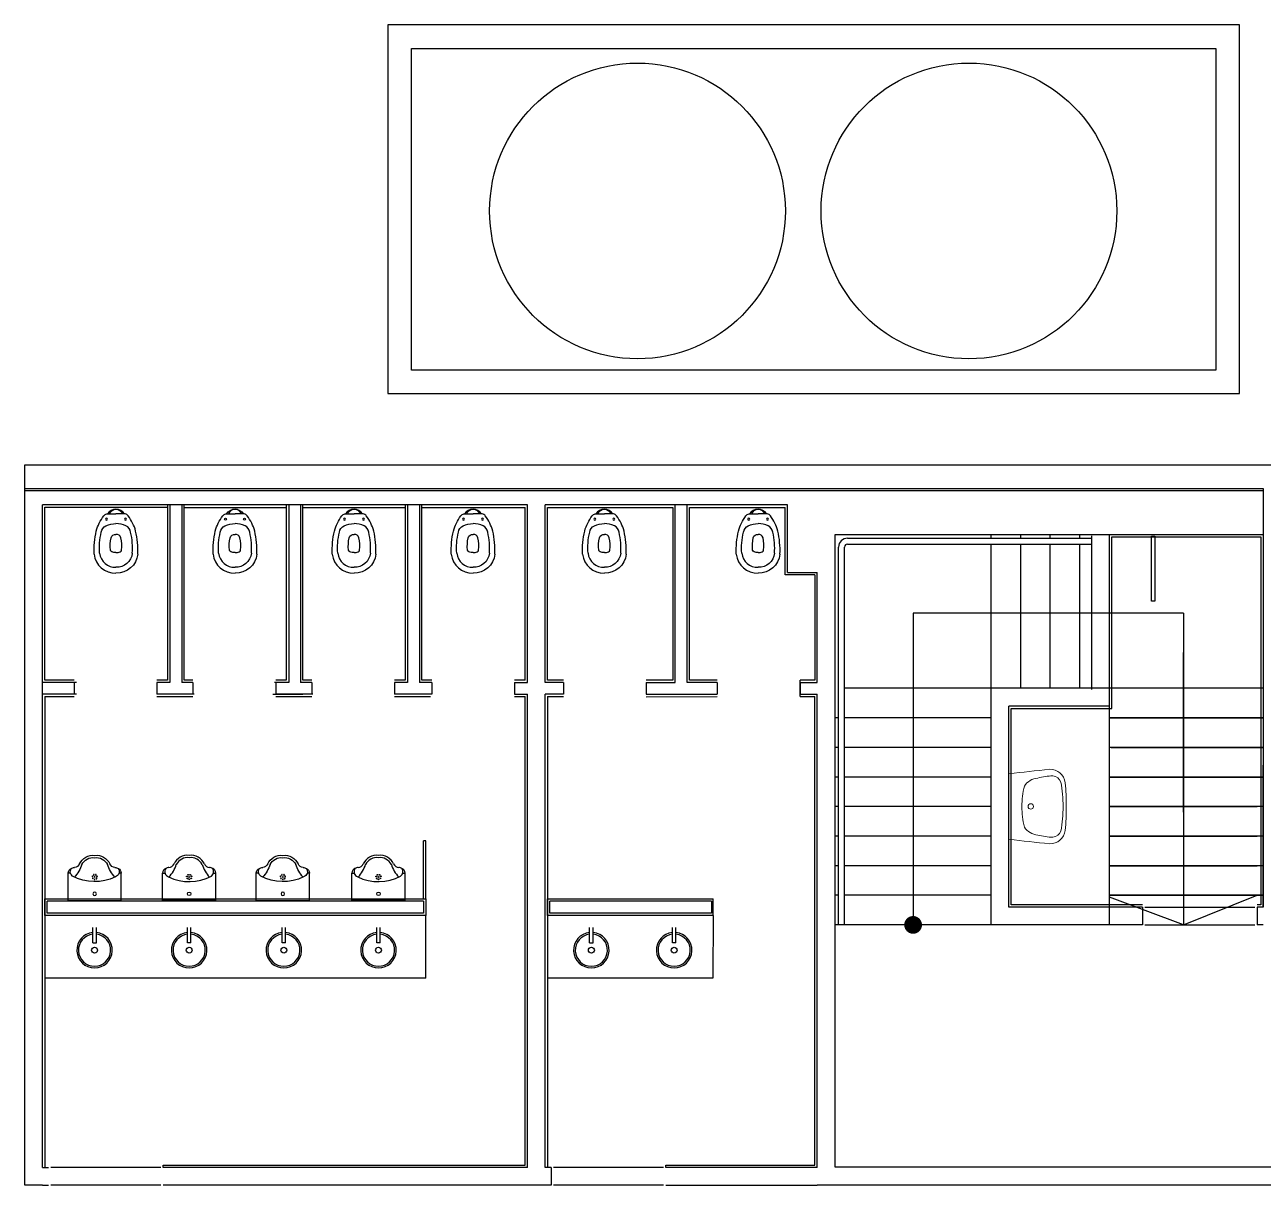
# Model space of a CAD drawing. Header units: millimetres. Extents: x 161 to 540, y 104 to 460.
# Drawn here: x 300.32 to 310.79, y 328.12 to 337.93 of the extents above; entities that cross this region are included whole.
import ezdxf

# ---------------------------------------------------------------- set-up
doc = ezdxf.new("R2010")
doc.units = ezdxf.units.MM
doc.linetypes.add('DASHED2', pattern=[9.525, 6.35, -3.175])
for name, color, linetype in [('00-SANIT', 8, 'Continuous'), ('10-CARP-SLIA', 15, 'Continuous'), ('10-M-A-150', 3, 'Continuous'), ('10-SANITARIOS', 7, 'Continuous'), ('ARQ', 1, 'Continuous'), ('Muros', 3, 'Continuous')]:
    doc.layers.add(name, color=color, linetype=linetype)

# ---------------------------------------------------------------- blocks, each defined once
blk = doc.blocks.new('MURAL CORTO VS')
for p, q in [((-0.225, 0), (0.225, 0)), ((-0.225, 0), (-0.225, -0.231031)), ((0.225, 0), (0.225, -0.231031)), ((-0.205224, -0.231031), (-0.225, -0.231031)), ((0.225, -0.231031), (0.205224, -0.231031))]:
    blk.add_line(p, q)
for centre, radius in [((0, -0.054976), 0.015), ((-0.019313, -0.202847), 0.003249), ((-0.016105, -0.185791), 0.003249), ((-0.000769, -0.177665), 0.003249), ((0, -0.19765), 0.003249), ((0.015146, -0.184589), 0.003249), ((0.019655, -0.201348), 0.003249), ((-0.007978, -0.21599), 0.003249), ((0.009364, -0.215323), 0.003249)]:
    blk.add_circle(centre, radius)
for centre, radius, start, end in [((-0.159734, -0.243412), 0.047145, 125.639424, 214.697432), ((0, -0.555208), 0.397018, 63.881121, 118.133408), ((-0.352191, -0.375769), 0.254007, 16.680246, 44.676447), ((0.352191, -0.375769), 0.254007, 135.323553, 163.319754), ((0.159734, -0.243412), 0.047145, 325.302568, 71.387137), ((-0.175256, -0.225977), 0.05, 185.800457, 242.304283), ((-0.162373, -0.201435), 0.077718, 242.304283, 263.68067), ((-0.174942, -0.329919), 0.051395, 24.937053, 85.520307), ((-0.014143, -0.25518), 0.125924, 204.925736, 276.448774), ((-0.014547, -0.255704), 0.105457, 206.562443, 277.928608), ((0.014547, -0.255704), 0.105457, 262.071392, 333.437557), ((0.014143, -0.25518), 0.125924, 263.551226, 335.074264), ((0.174942, -0.329919), 0.051395, 94.479693, 155.062947), ((0.162373, -0.201435), 0.077718, 276.31933, 297.695717), ((0.175256, -0.225977), 0.05, 297.695717, 354.199543)]:
    blk.add_arc(centre, radius, start, end)
blk = doc.blocks.new('Inodoro corto Pilar')
for points in [[(-0.061714, 0.493517, -0.538085), (0.081995, 0.493517, -1.991402)], [(-0.174249, 0.153512, -0.066659), (-0.156175, 0.348488, -0.095705), (-0.093132, 0.476787, -0.015087)], [(-0.093132, 0.476787, -0.231403), (-0.066714, 0.493517), (0.010141, 0.493517)], [(0.113413, 0.476787, 0.231403), (0.086995, 0.493517), (0.010141, 0.493517)], [(0.19453, 0.153512, 0.066659), (0.176456, 0.348488, 0.095705), (0.113413, 0.476787, 0.015087)], [(-0.128049, 0.160369, -0.08065), (-0.113821, 0.337568, -0.236142), (-0.074524, 0.393235, -0.092428), (0.010141, 0.412196, 1.125598)], [(0.010141, 0.166452, -0.071708), (-0.024533, 0.171744, -0.264886), (-0.036511, 0.187532, -0.087945), (-0.031023, 0.292004, -0.362438), (0.010141, 0.319716, 1.825448)], [(0.14833, 0.160369, 0.08065), (0.134102, 0.337568, 0.236142), (0.094806, 0.393235, 0.092428), (0.010141, 0.412196, -1.125598)], [(0.010141, 0.166452, 0.071708), (0.044814, 0.171744, 0.264886), (0.056792, 0.187532, 0.087945), (0.051304, 0.292004, 0.362438), (0.010141, 0.319716, -1.825448)], [(-0.174249, 0.153512, 0.398108), (0.010141, -0.006303, 0.381756)], [(-0.128049, 0.160369, 0.391062), (0.010141, 0.042196, -0.020403)], [(0.14833, 0.160369, -0.391062), (0.010141, 0.042196, 0.020403)], [(0.19453, 0.153512, -0.398108), (0.010141, -0.006303, -0.381756)]]:
    blk.add_lwpolyline(points, format="xyb")
for centre in [(-0.069859, 0.448056), (0.090141, 0.448056)]:
    blk.add_circle(centre, 0.00843)
blk.add_arc((0.010141, 0.474961), 0.05722, 18.846256, 161.153744)
blk = doc.blocks.new('SAPLS509')
at = {"lineweight": 0}
blk.add_lwpolyline([(-0.2775, 0, 0.001718), (-0.315, -0.343734, 0.390507), (-0.201432, -0.475355, 0.033242), (0, -0.485, 0.033242), (0.201432, -0.475355, 0.390507), (0.315, -0.343734, 0.001718), (0.2775, 0), (0, 0)], format="xyb", close=True, dxfattribs=at)
for points in [[(-0.173065, -0.130416, 0.224556), (-0.241145, -0.243883, 0.048132), (-0.260056, -0.370966, 0.270025), (-0.207105, -0.439046, 0.051565), (0.000917, -0.457201, 0.051565)], [(0, -0.11, 0.069784), (-0.173065, -0.130416)], [(0.173065, -0.130416, -0.224556), (0.241145, -0.243883, -0.048132), (0.260056, -0.370966, -0.270025), (0.207105, -0.439046, -0.051565), (-0.000917, -0.457201, -0.051565)], [(0, -0.11, -0.069784), (0.173065, -0.130416)]]:
    blk.add_lwpolyline(points, format="xyb", dxfattribs=at)
blk.add_circle((-0.000917, -0.18488), 0.022693, dxfattribs=at)

msp = doc.modelspace()

# ---------------------------------------------------------------- linework, layer by layer
at = {"layer": '00-SANIT'}
for p, q in [((301.543, 333.871, 4.289), (301.543, 332.37, 4.289)), ((301.643, 333.871, 4.289), (301.643, 332.37, 4.289)), ((302.547, 333.871, 4.289), (302.547, 332.37, 4.289)), ((302.647, 333.871, 4.289), (302.647, 332.37, 4.289)), ((303.552, 333.871, 4.289), (303.552, 332.37, 4.289)), ((303.652, 333.871, 4.289), (303.652, 332.37, 4.289)), ((305.815, 332.37, 2.406), (305.815, 333.871, 2.406)), ((305.915, 332.37, 2.406), (305.915, 333.871, 2.406)), ((300.753, 332.37, -8.916), (300.466, 332.37, 2.406)), ((301.543, 332.37, 4.289), (301.433, 332.37, 11.692)), ((301.737, 332.37, -7.57), (301.643, 332.37, -1.227)), ((302.547, 332.37, 4.289), (302.428, 332.37, 18.424)), ((302.547, 332.37, 4.289), (302.437, 332.37, 11.692)), ((302.742, 332.37, -2.72), (302.647, 332.37, 3.622)), ((303.552, 332.37, 9.138), (303.442, 332.37, 16.541)), ((303.756, 332.37, -4.604), (303.652, 332.37, 2.406)), ((304.456, 332.37, -4.604), (304.566, 332.37, 2.406)), ((304.87, 332.37, 2.406), (304.716, 332.37, 2.406)), ((305.57, 332.37, 2.406), (305.815, 332.37, 2.406)), ((306.17, 332.37, 2.406), (305.915, 332.37, 2.406)), ((306.87, 332.37, 2.406), (307.016, 332.37, 2.406)), ((300.753, 332.272, -2.443), (300.466, 332.272, -2.443)), ((301.747, 332.272, -9.453), (301.433, 332.272, -0.115)), ((301.739, 332.272, -2.443), (301.662, 332.272, -2.443)), ((302.412, 332.272, 2.406), (302.566, 332.272, 2.406)), ((302.752, 332.272, -9.453), (302.437, 332.272, -0.115)), ((302.566, 332.272, 2.406), (302.566, 332.272, 2.406)), ((302.566, 332.272, 2.406), (302.666, 332.272, 2.406)), ((302.666, 332.272, 2.406), (302.666, 332.272, 2.406)), ((302.743, 332.272, 2.406), (302.666, 332.272, 2.406)), ((303.756, 332.272, -4.604), (303.442, 332.272, 4.734)), ((304.456, 332.272, -4.604), (304.566, 332.272, 2.406)), ((304.87, 332.272, 2.406), (304.716, 332.272, 2.406)), ((305.568, 332.271, 2.406), (306.17, 332.273, 2.406)), ((305.818, 332.271, 2.406), (305.818, 332.272, 2.406)), ((305.918, 332.271, 2.406), (305.918, 332.272, 2.406)), ((305.918, 332.271, 2.406), (305.918, 332.272, 2.406)), ((306.87, 332.272, 2.406), (307.016, 332.272, 2.406)), ((303.686, 330.541, -5.557), (303.686, 331.031, -5.557)), ((303.706, 331.031, -5.557), (303.686, 331.031, -5.557)), ((303.706, 330.542, -5.557), (303.706, 331.031, -5.557)), ((303.688, 330.522, 12.857), (300.506, 330.522, -1.79)), ((300.506, 330.422, -1.79), (300.506, 330.522, -1.79)), ((303.688, 330.522, 12.857), (303.688, 330.422, 12.857)), ((306.122, 330.521, 12.727), (304.756, 330.521, 7.534)), ((304.756, 330.421, 7.534), (304.756, 330.521, 7.534)), ((306.122, 330.521, 12.727), (306.122, 330.421, 12.727)), ((300.486, 330.402, -5.557), (300.486, 329.872, -5.557)), ((303.688, 330.422, 12.857), (300.506, 330.422, -1.79)), ((303.706, 329.872, 12.941), (303.706, 330.402, -5.557)), ((304.736, 330.401, 3.767), (304.736, 329.871, 3.767)), ((306.122, 330.421, 12.727), (304.756, 330.421, 7.534)), ((306.122, 330.421, 12.727), (304.756, 330.421, 7.534)), ((306.136, 330.401, 3.767), (306.134, 329.871, 12.771)), ((303.706, 329.872, 12.941), (300.486, 329.872, -1.882)), ((306.134, 329.871, 12.771), (304.736, 329.871, 7.458))]:
    msp.add_line(p, q, dxfattribs=at)
at = {"layer": '10-CARP-SLIA'}
for p, q in [((309.786, 330.471), (310.716, 330.471)), ((309.786, 330.321), (310.716, 330.321)), ((301.466, 328.271, 1.361), (300.536, 328.271, 1.361)), ((305.716, 328.271), (304.786, 328.271)), ((301.466, 328.121, 1.361), (300.536, 328.121, 1.361)), ((301.466, 328.121, 1.361), (300.536, 328.121, 1.361)), ((305.716, 328.121), (304.786, 328.121)), ((305.716, 328.121), (304.786, 328.121))]:
    msp.add_line(p, q, dxfattribs=at)
at = {"layer": '10-M-A-150'}
msp.add_line((310.786, 333.992), (300.316, 333.992), dxfattribs=at)
at = {"layer": 'ARQ'}
for p, q in [((300.486, 332.39, -1.361), (300.486, 333.852, 4.212)), ((300.486, 333.852, 4.212), (301.523, 333.852, -1.361)), ((301.523, 333.871, -1.361), (301.523, 332.39, -1.361)), ((301.663, 332.391, -1.361), (301.663, 333.871, -1.361)), ((301.663, 333.851, -1.361), (302.527, 333.851, -1.361)), ((302.527, 333.871, -1.361), (302.527, 332.39, -1.361)), ((302.667, 332.39, -2.72), (302.667, 333.871, -2.72)), ((302.667, 333.851, -2.72), (303.532, 333.851, -2.72)), ((303.532, 333.871, -2.72), (303.532, 332.39, -2.72)), ((303.672, 332.39, -1.361), (303.672, 333.871, -1.361)), ((303.672, 333.851, -1.361), (304.546, 333.851, -1.361)), ((304.546, 332.39, -1.003), (304.546, 333.851, -1.361)), ((304.736, 333.851, 2.406), (305.795, 333.851, 2.406)), ((304.736, 332.39, 2.406), (304.736, 333.851, 2.406)), ((305.795, 333.851, 2.406), (305.795, 332.39, 2.406)), ((305.935, 333.851, 2.406), (306.743, 333.851, -1.361)), ((305.935, 332.39, 2.406), (305.935, 333.851, 2.406)), ((306.743, 333.282, -1.361), (306.743, 333.851, -1.361)), ((307.271, 333.591), (309.336, 333.591)), ((308.486, 333.591), (308.486, 333.622)), ((308.486, 333.591), (308.486, 333.622)), ((308.736, 333.591), (308.736, 333.622)), ((308.986, 333.591), (308.986, 333.622)), ((309.236, 333.591), (309.236, 333.622)), ((309.506, 332.152), (309.506, 333.602)), ((309.506, 333.602), (310.766, 333.602)), ((310.766, 333.602), (310.766, 330.491)), ((307.196, 330.322), (307.196, 333.516)), ((307.246, 330.322), (307.246, 333.516)), ((307.271, 333.541), (309.336, 333.541)), ((308.486, 330.37), (308.486, 333.541)), ((308.486, 330.322), (308.486, 333.541)), ((308.736, 332.322), (308.736, 333.541)), ((308.986, 332.322), (308.986, 333.541)), ((309.236, 332.322), (309.236, 333.541)), ((306.996, 333.282, -1.361), (306.743, 333.282, -1.361)), ((306.996, 333.282, -1.361), (306.996, 332.39)), ((306.996, 333.282, -1.361), (306.996, 332.39, 2.406)), ((307.826, 332.957), (307.826, 331.072)), ((310.111, 332.957), (307.826, 332.957)), ((300.733, 332.39, -1.361), (300.486, 332.39, -1.361)), ((301.523, 332.39, -1.361), (301.433, 332.39, -1.361)), ((301.737, 332.391, -1.361), (301.663, 332.391, -1.361)), ((302.527, 332.39, -1.361), (302.437, 332.39, -1.361)), ((302.742, 332.39, -2.72), (302.667, 332.39, -2.72)), ((303.532, 332.39, -2.72), (303.442, 332.39, -2.72)), ((303.756, 332.391, -1.361), (303.672, 332.39, -1.361)), ((304.546, 332.39, -1.361), (304.456, 332.39, -1.361)), ((304.87, 332.39, 2.406), (304.736, 332.39, 2.406)), ((305.795, 332.39, 2.406), (305.57, 332.39, 2.406)), ((306.17, 332.39, 2.406), (305.935, 332.39, 2.406)), ((306.996, 332.39, 2.406), (306.87, 332.39, 2.406)), ((306.87, 332.252, 2.406), (306.87, 332.39, 2.406)), ((308.486, 332.322), (307.246, 332.322)), ((300.486, 332.252, -1.361), (300.733, 332.252, -1.361)), ((300.486, 332.252, -1.882), (300.486, 328.271, 1.361)), ((301.433, 332.252, -0.115), (301.737, 332.252, -0.115)), ((302.437, 332.252, -0.115), (302.742, 332.252, -0.115)), ((303.442, 332.252, 4.734), (303.746, 332.252, 4.734)), ((304.456, 332.252, -4.604), (304.546, 332.252, -4.604)), ((304.546, 328.291, 0), (304.546, 332.252, -0.969)), ((304.736, 332.252, -1.361), (304.87, 332.252, -1.361)), ((304.736, 332.252, 3.767), (304.736, 328.271)), ((305.568, 332.251, 2.406), (306.17, 332.253, 2.406)), ((306.87, 332.252, 2.406), (306.996, 332.252, 2.406)), ((306.996, 330.402), (306.996, 332.252, -5.649)), ((308.656, 330.492), (308.656, 332.152)), ((308.656, 332.152), (309.506, 332.152)), ((307.196, 332.072), (307.166, 332.072)), ((308.486, 332.072), (307.246, 332.072)), ((307.196, 331.822), (307.166, 331.822)), ((308.486, 331.822), (307.246, 331.822)), ((307.196, 331.572), (307.166, 331.572)), ((308.486, 331.572), (307.246, 331.572)), ((307.196, 331.322), (307.166, 331.322)), ((308.486, 331.322), (307.246, 331.322)), ((307.196, 331.072), (307.166, 331.072)), ((308.486, 331.072), (307.246, 331.072)), ((307.826, 331.075, 7.511), (307.826, 330.322, 7.511)), ((307.196, 330.822), (307.166, 330.822)), ((308.486, 330.822), (307.246, 330.822)), ((300.486, 330.402, -5.557), (300.486, 330.542, -5.557)), ((300.486, 330.542, -5.557), (303.706, 330.541, -5.557)), ((303.706, 330.542, -5.557), (303.706, 330.402, -5.557)), ((304.736, 330.401, 3.767), (304.736, 330.541, 3.767)), ((304.736, 330.541, 3.767), (306.136, 330.541, 3.767)), ((306.136, 330.401, 3.767), (306.136, 330.541, 3.767)), ((307.196, 330.572), (307.166, 330.572)), ((308.486, 330.572), (307.246, 330.572)), ((309.486, 330.572), (310.786, 330.572)), ((310.111, 330.322), (310.736, 330.572)), ((309.766, 330.492), (308.656, 330.492)), ((310.766, 330.491), (310.736, 330.491)), ((303.706, 330.402, -5.557), (300.486, 330.402, -5.557)), ((306.136, 330.401, 3.767), (304.736, 330.401, 3.767)), ((306.996, 328.291), (306.996, 330.402)), ((300.891, 330.169, -1.79), (300.891, 330.301, -1.79)), ((300.921, 330.169, -1.79), (300.921, 330.301, -1.79)), ((301.691, 330.169, -1.79), (301.691, 330.301, -1.79)), ((301.721, 330.169, -1.79), (301.721, 330.301, -1.79)), ((302.491, 330.169, -1.79), (302.491, 330.301, -1.79)), ((302.521, 330.169, -1.79), (302.521, 330.301, -1.79)), ((303.291, 330.169, -1.79), (303.291, 330.301, -1.79)), ((303.321, 330.169, -1.79), (303.321, 330.301, -1.79)), ((305.091, 330.169, 7.534), (305.091, 330.301, 7.534)), ((305.121, 330.169, 7.534), (305.121, 330.301, 7.534)), ((305.791, 330.169, 7.534), (305.791, 330.301, 7.534)), ((305.821, 330.169, 7.534), (305.821, 330.301, 7.534)), ((308.486, 330.322), (307.166, 330.322)), ((300.891, 330.169, -1.79), (300.921, 330.169, -1.79)), ((301.721, 330.169, -1.79), (301.691, 330.169, -1.79)), ((302.521, 330.169, -1.79), (302.491, 330.169, -1.79)), ((303.321, 330.169, -1.79), (303.291, 330.169, -1.79)), ((305.091, 330.169, 7.534), (305.121, 330.169, 7.534)), ((305.821, 330.169, 7.534), (305.791, 330.169, 7.534)), ((301.485, 328.291, -1.419), (304.546, 328.291, 0)), ((301.485, 328.271, 1.361), (301.485, 328.291, -1.419)), ((305.735, 328.291), (306.996, 328.291)), ((305.735, 328.271), (305.735, 328.291))]:
    msp.add_line(p, q, dxfattribs=at)
at = {"layer": 'ARQ', "linetype": 'DASHED2'}
for p, q in [((309.486, 330.322), (309.486, 333.622)), ((310.111, 332.957), (310.111, 330.322)), ((310.111, 331.275), (310.111, 332.625)), ((310.786, 332.322), (309.336, 332.322)), ((310.786, 332.072), (309.486, 332.072)), ((309.486, 332.072), (310.787, 332.072)), ((310.786, 331.822), (309.486, 331.822)), ((309.5, 331.822), (310.786, 331.822)), ((309.486, 331.572), (310.736, 331.572)), ((310.786, 331.572), (309.486, 331.572)), ((309.663, 331.572), (310.786, 331.572)), ((309.486, 331.322), (310.736, 331.322)), ((310.786, 331.322), (309.486, 331.322)), ((309.486, 331.072), (310.736, 331.072)), ((310.786, 331.072), (309.486, 331.072)), ((309.486, 330.822), (310.736, 330.822)), ((310.786, 330.822), (309.486, 330.822)), ((310.786, 330.572), (309.486, 330.572)), ((310.111, 330.322), (309.486, 330.555))]:
    msp.add_line(p, q, dxfattribs=at)
at = {"layer": 'ARQ', "elevation": 45.327}
msp.add_lwpolyline([(309.869, 333.06), (309.841, 333.06), (309.841, 333.607), (309.869, 333.607)], close=True, dxfattribs=at)
msp.add_lwpolyline([(309.869, 333.06), (309.841, 333.06), (309.841, 333.607), (309.869, 333.607)], close=True, dxfattribs=at)
at = {"layer": 'ARQ', "const_width": 0.075, "elevation": 7.511}
msp.add_lwpolyline([(307.826, 330.359, -1), (307.826, 330.284, -1)], format="xyb", close=True, dxfattribs=at)
at = {"layer": 'ARQ', "color": 253}
for centre in [(305.496, 336.358, -3.767), (308.298, 336.358, -3.767)]:
    msp.add_circle(centre, 1.25, dxfattribs=at)
at = {"layer": 'ARQ'}
for centre in [(300.906, 330.108, -1.79), (301.706, 330.108, -1.79), (302.506, 330.108, -1.79), (303.306, 330.108, -1.79), (305.106, 330.108, 7.534), (305.806, 330.108, 7.534)]:
    msp.add_circle(centre, 0.025, dxfattribs=at)
for centre, radius, start, end in [((307.271, 333.516), 0.075, 90.0003, 179.9997), ((307.271, 333.516), 0.025, 90.0003, 179.9997), ((300.906, 330.108, -1.79), 0.15, 95.7392, 84.2608), ((300.906, 330.108, -1.79), 0.136, 96.312, 83.688), ((301.706, 330.108, -1.79), 0.15, 95.7392, 84.2608), ((301.706, 330.108, -1.79), 0.136, 96.312, 83.688), ((302.506, 330.108, -1.79), 0.15, 95.7392, 84.2608), ((302.506, 330.108, -1.79), 0.136, 96.312, 83.688), ((303.306, 330.108, -1.79), 0.15, 95.7392, 84.2608), ((303.306, 330.108, -1.79), 0.136, 96.312, 83.688), ((305.106, 330.108, 7.534), 0.15, 95.7392, 84.2608), ((305.106, 330.108, 7.534), 0.136, 96.312, 83.688), ((305.806, 330.108, 7.534), 0.15, 95.7392, 84.2608), ((305.806, 330.108, 7.534), 0.136, 96.312, 83.688)]:
    msp.add_arc(centre, radius, start, end, dxfattribs=at)
at = {"layer": 'Muros'}
for p, q in [((300.316, 334.212), (310.986, 334.212)), ((300.316, 329.471, 1.361), (300.316, 334.212)), ((300.316, 334.012), (310.786, 334.012)), ((310.786, 334.012), (310.786, 330.472)), ((300.466, 332.32, 4.289), (300.466, 333.872, 4.289)), ((304.566, 333.872, 4.289), (300.466, 333.872, 4.289)), ((304.566, 332.37, 2.406), (304.566, 333.872, 4.289)), ((306.763, 333.872, 4.289), (304.716, 333.872, 4.289)), ((304.716, 332.37), (304.716, 333.872)), ((304.716, 332.37), (304.716, 333.872)), ((306.763, 333.302, -1.361), (306.763, 333.872, 4.289)), ((307.166, 333.621), (310.786, 333.622)), ((307.166, 328.272), (307.166, 333.621)), ((309.336, 332.312), (309.336, 333.612)), ((309.486, 332.162), (309.486, 333.612)), ((306.763, 333.302, -1.361), (307.016, 333.302, -1.361)), ((307.016, 332.37), (307.016, 333.302, -1.361)), ((307.016, 332.37, -1.361), (307.016, 333.302, -1.361)), ((300.466, 328.271, 1.361), (300.466, 332.37, 1.361)), ((300.733, 332.371, -1.361), (300.733, 332.271, -1.361)), ((301.433, 332.371, -1.361), (301.433, 332.271, -1.361)), ((301.737, 332.371, -1.361), (301.737, 332.271, -1.361)), ((302.437, 332.371, -1.361), (302.437, 332.271, -1.361)), ((302.742, 332.371, -1.361), (302.742, 332.271, -1.361)), ((303.442, 332.371, -1.361), (303.442, 332.271, -1.361)), ((303.756, 332.371, -1.361), (303.756, 332.271, -1.361)), ((304.456, 332.371, -1.361), (304.456, 332.271, -1.361)), ((304.87, 332.371, -1.361), (304.87, 332.271, -1.361)), ((305.57, 332.371, -1.361), (305.57, 332.271, -1.361)), ((306.17, 332.371, -1.361), (306.17, 332.271, -1.361)), ((306.87, 332.371, -1.361), (306.87, 332.271, -1.361)), ((308.486, 330.322), (308.486, 332.322)), ((309.336, 332.322), (308.486, 332.322)), ((304.566, 328.271, 0), (304.566, 332.272, 2.406)), ((304.716, 328.271), (304.716, 332.272)), ((304.716, 328.271), (304.716, 332.272)), ((304.716, 328.271), (304.716, 332.272)), ((307.016, 328.271), (307.016, 332.272, 2.406)), ((309.486, 332.172), (308.636, 332.172)), ((308.636, 330.472), (308.636, 332.172)), ((310.786, 330.472), (310.786, 331.672)), ((310.786, 330.472), (310.786, 331.672)), ((309.766, 330.472), (308.636, 330.472)), ((310.786, 330.472), (310.736, 330.472)), ((310.786, 330.472), (310.736, 330.472)), ((309.766, 330.321), (308.486, 330.321)), ((310.786, 330.321), (310.736, 330.321)), ((300.316, 328.121, 1.361), (300.316, 329.471, 1.361)), ((300.466, 328.271, 1.361), (300.516, 328.271, 1.361)), ((304.566, 328.271, 0), (301.485, 328.271, 1.361)), ((304.766, 328.271), (304.716, 328.271)), ((304.766, 328.271), (304.766, 328.121)), ((307.016, 328.271), (305.735, 328.271)), ((312.936, 328.272), (307.166, 328.272)), ((300.466, 328.121, 1.361), (300.316, 328.121, 1.361)), ((300.466, 328.121, 1.361), (300.516, 328.121, 1.361)), ((304.766, 328.121), (301.485, 328.121)), ((305.735, 328.121), (307.016, 328.121)), ((312.786, 328.122), (307.016, 328.122))]:
    msp.add_line(p, q, dxfattribs=at)
at = {"layer": 'Muros', "ltscale": 0.25}
for p, q in [((309.766, 330.472), (309.766, 330.321)), ((309.766, 330.472), (309.766, 330.321)), ((309.766, 330.471), (309.766, 330.321)), ((310.736, 330.472), (310.736, 330.321)), ((310.736, 330.472), (310.736, 330.321)), ((310.736, 330.472), (310.736, 330.321))]:
    msp.add_line(p, q, dxfattribs=at)
at = {"layer": 'Muros', "color": 1}
for points in [[(310.586, 337.932), (303.386, 337.932), (303.386, 334.813), (310.586, 334.813), (310.586, 337.932)], [(310.386, 337.732), (310.386, 335.013), (303.586, 335.013), (303.586, 337.732), (310.386, 337.732)]]:
    msp.add_lwpolyline(points, dxfattribs=at)

# ---------------------------------------------------------------- block references
at = {"layer": '00-SANIT', "yscale": 1.000359, "zscale": 1.000359}
for p, xscale in [((301.097, 333.303, -1.361), -1.000359), ((302.083, 333.303, 4.918), 1.000359), ((303.11, 333.303, 3.662), -1.000359), ((304.116, 333.303, 2.406), -1.000359), ((305.226, 333.303, 12.647), -1.000359), ((306.526, 333.303, 20.478), -1.000359)]:
    msp.add_blockref('Inodoro corto Pilar', p, dxfattribs=dict(at, xscale=xscale))
at = {"layer": '00-SANIT', "xscale": -1, "rotation": 180}
for p in [(300.907, 330.529, -2.151), (302.498, 330.529, -2.151)]:
    msp.add_blockref('MURAL CORTO VS', p, dxfattribs=at)
at = {"layer": '00-SANIT', "rotation": 180}
for p in [(301.706, 330.529, -1.79), (303.306, 330.529, -1.79)]:
    msp.add_blockref('MURAL CORTO VS', p, dxfattribs=at)
at = {"layer": '10-SANITARIOS', "xscale": -1, "rotation": 90}
msp.add_blockref('SAPLS509', (308.636, 331.322), dxfattribs=at)

doc.saveas('drawing.dxf')
